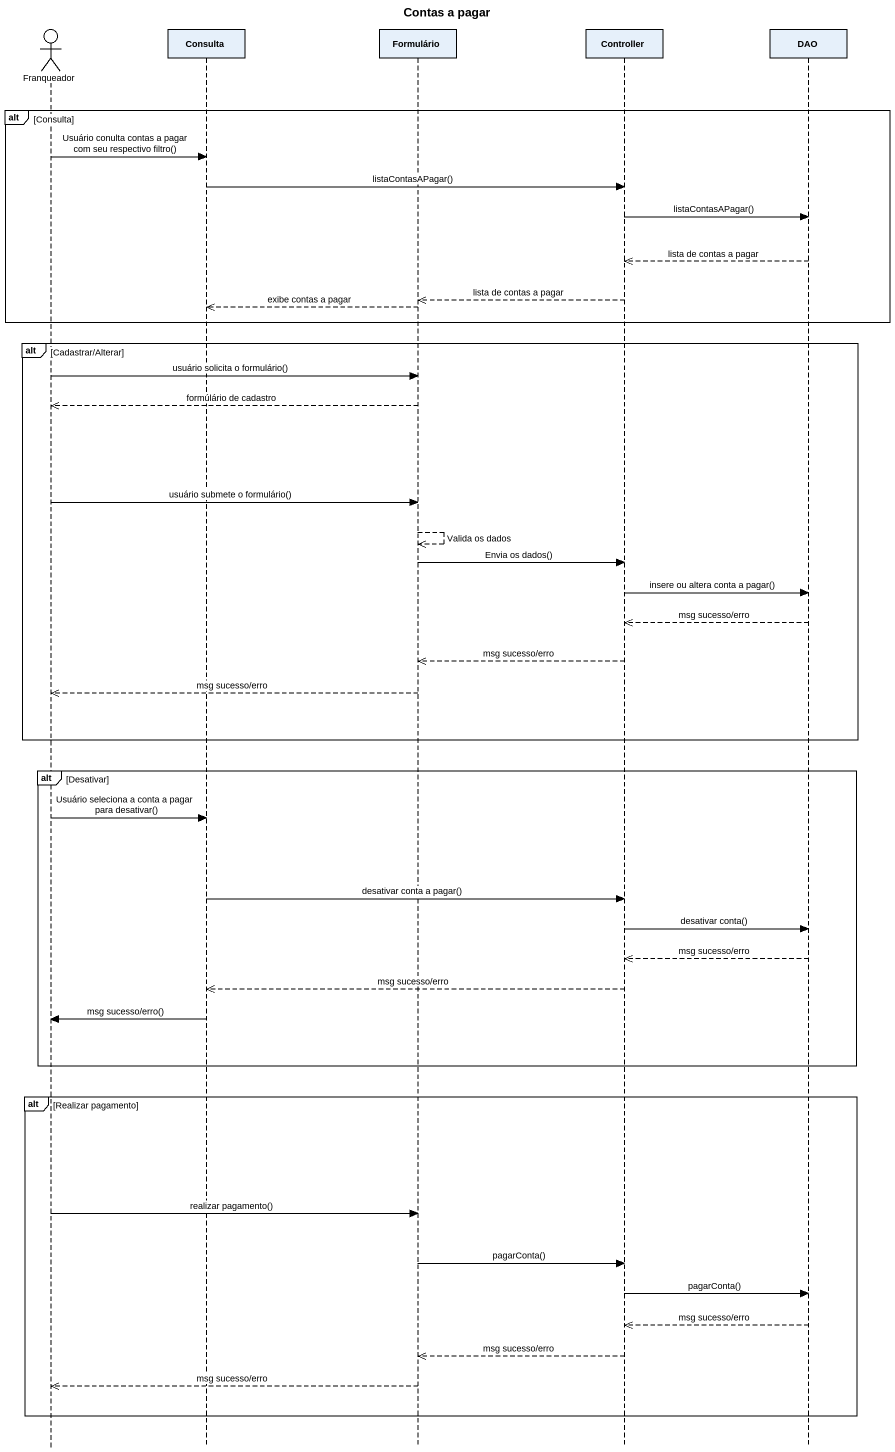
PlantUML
@startuml
title Contas a pagar
hide footbox
actor Franqueador
participant Consulta
participant Formulário
participant Controller
participant DAO

alt Consulta
  Franqueador -> Consulta : Usuário conulta contas a pagar com seu respectivo filtro()
  Consulta -> Controller : listaContasAPagar()
  Controller -> DAO : listaContasAPagar()
  DAO -->> Controller : lista de contas a pagar
  Controller -->> Formulário : lista de contas a pagar
  Formulário -->> Consulta : exibe contas a pagar
end
alt Cadastrar/Alterar
  Franqueador -> Formulário : usuário solicita o formulário()
  Formulário -->> Franqueador : formúlário de cadastro
  Franqueador -> Formulário : usuário submete o formulário()
  Formulário -->> Formulário : Valida os dados
  Formulário -> Controller : Envia os dados()
  Controller -> DAO : insere ou altera conta a pagar()
  DAO -->> Controller : msg sucesso/erro
  Controller -->> Formulário : msg sucesso/erro
  Formulário -->> Franqueador : msg sucesso/erro
end
alt Desativar
  Franqueador -> Consulta : Usuário seleciona a conta a pagar para desativar()
  Consulta -> Controller : desativar conta a pagar()
  Controller -> DAO : desativar conta()
  DAO -->> Controller : msg sucesso/erro
  Controller -->> Consulta : msg sucesso/erro
  Consulta -> Franqueador : msg sucesso/erro()
end
alt Realizar pagamento
  Franqueador -> Formulário : realizar pagamento()
  Formulário -> Controller : pagarConta()
  Controller -> DAO : pagarConta()
  DAO -->> Controller : msg sucesso/erro
  Controller -->> Formulário : msg sucesso/erro
  Formulário -->> Franqueador : msg sucesso/erro
end
@enduml
